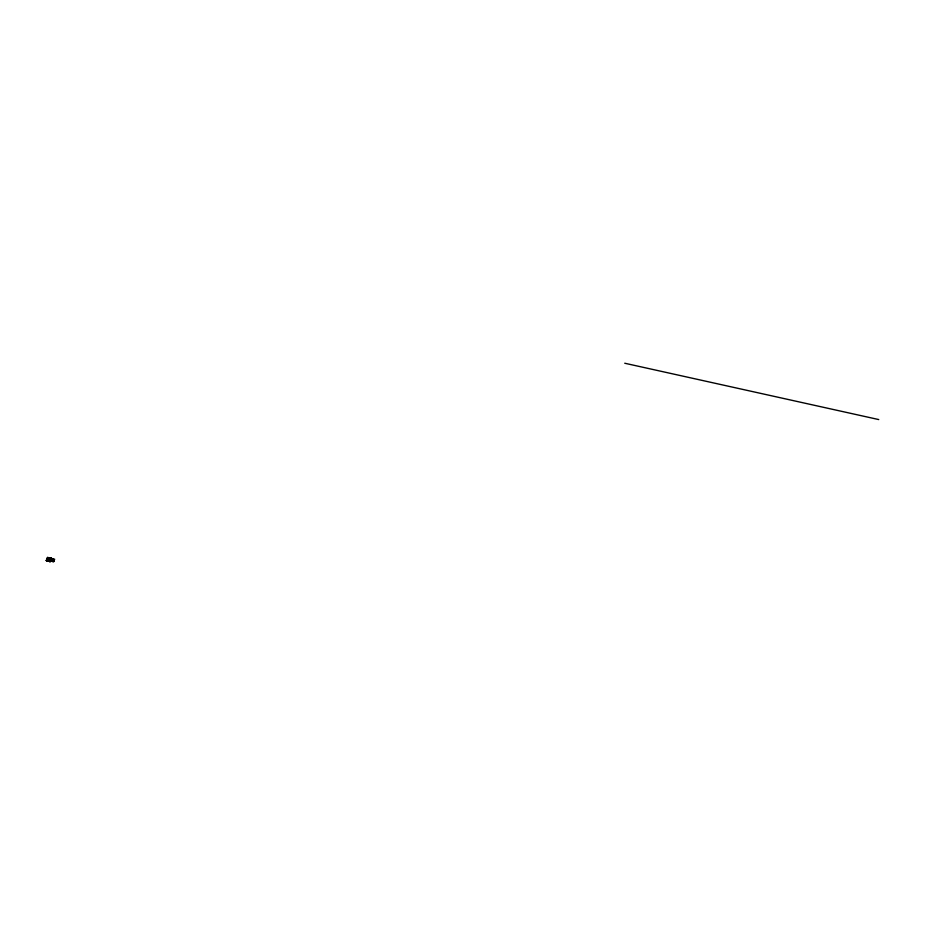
<?xml version="1.0" encoding="UTF-8"?>
<svg xmlns="http://www.w3.org/2000/svg" width="925" height="925" viewBox="0 0 925 925"><rect width="100%" height="100%" fill="white"/><g stroke="black" fill="none" stroke-linecap="round" stroke-linejoin="round"><path stroke-width="1.39" d="M50.678 559.972L49.511 560.226M48.667 560.377L47.291 561.059M51.118 559.197L50.944 558.33M50.852 558.515L51.476 558.423L47.58 557.555L46.343 560.608L49.672 560.377L48.817 560.157C47.51 563.036 49.938 557.81 48.863 560.492M48.354 558.168L49.037 558.053L47.603 557.59L51.453 558.434C51.418 559.856 49.476 561.752 49.938 559.729L47.048 558.897L49.245 559.44M51.095 561.278L52.101 558.642L52.887 558.816L51.407 560.827M53.141 559.521L54.367 559.891L53.685 561.533L52.609 561.267M48.909 558.873L49.268 558.966M48.667 558.053L48.146 559.163L49.58 559.186M50.725 560.111L50.077 559.428L50.563 558.238L48.435 558.411L49.696 558.041L49.395 558.804M52.806 560.804L53.049 561.371L53.315 559.96L54.205 560.203L51.997 560.943L52.887 558.816L52.112 558.665L51.199 560.885L52.182 561.105M50.574 559.879C51.8 558.85 48.216 558.573 48.678 560.469L49.545 560.677M46.319 560.619L50.17 561.579L46.25 560.631L47.58 557.417L51.546 558.399L50.089 561.729M48.019 558.573L47.325 558.284L48.378 557.752M48.378 558.642L48.112 559.174L47.268 558.388M46.689 559.764L48.019 560.099L46.689 559.775L47.973 560.076L48.47 559.197L47.95 560.284L48.516 558.712M47.973 560.307L48.389 559.105M49.568 560.053L49.881 560.585L48.678 560.481L49.326 558.977L48.817 560.157L49.892 559.752M49.499 559.752L49.592 560.33M49.372 560.654L49.719 559.706M49.499 560.758L50.574 558.249L51.337 558.561M50.609 559.324L50.667 560.296M50.505 559.845L50.875 558.989M50.066 561.729L51.43 558.446M51.476 560.273L51.199 560.885M51.731 561.047L52.309 560.747M52.251 560.446L51.985 561.047M52.297 560.238L51.28 559.972M52.02 561.313L51.869 560.781M52.922 559.521L51.603 559.197M52.656 560.932L53.719 561.359M52.54 561.452L52.737 560.989M52.725 561.498L53.06 560.77M53.43 559.683L52.656 559.336L54.263 559.926M53.396 560.689L53.777 560.111M53.222 561.244L53.858 561.024M53.5 560.596L53.858 560.134L53.685 561.024M49.696 558.041L49.464 558.642L50.447 558.804M48.747 559.313L49.094 558.006M51.812 559.313L52.586 559.463L51.858 559.29M52.459 559.949L52.829 558.839L52.124 558.688M624.745 363.236L878.75 419.568M50.158 559.163L51.048 559.417M48.273 559.139L49.175 559.243M50.077 559.428L50.69 559.579M53.188 560.284L53.835 560.365M49.719 559.694L50.817 559.949M52.182 560.423L51.291 560.747M53.893 560.862L53.107 560.562L53.997 560.723L53.083 561.244M50.528 560.619L48.828 560.168L49.672 560.377M51.869 558.527L50.817 561.07L53.615 561.764L54.656 559.22L51.869 558.527"/></g></svg>
